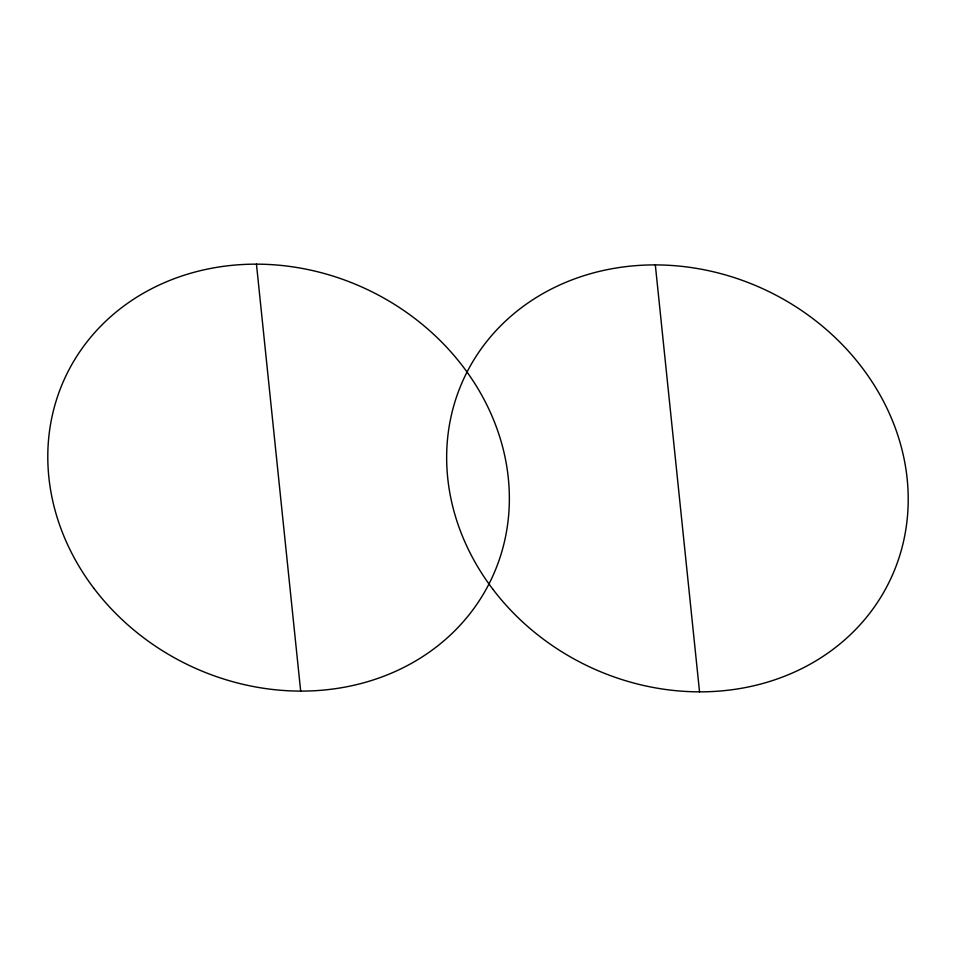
<?xml version="1.0" encoding="UTF-8"?>
<svg xmlns="http://www.w3.org/2000/svg" width="956" height="956" viewBox="0 0 956 956"><rect width="100%" height="100%" fill="white"/><g stroke="black" fill="none" stroke-linecap="round" stroke-linejoin="round"><path stroke-width="1.43" d="M655.326 264.896L699.541 691.845M256.459 264.155L300.674 691.104M492.77 589.111A235.762 207.978 25.7 0 0 889.654 581.057A235.762 207.978 25.7 0 0 649.865 264.955A235.762 207.978 25.7 0 0 492.77 589.111M93.915 588.358A235.762 207.978 25.7 0 0 490.798 580.316A235.762 207.978 25.7 0 0 250.998 264.203A235.762 207.978 25.7 0 0 93.915 588.358"/></g></svg>
